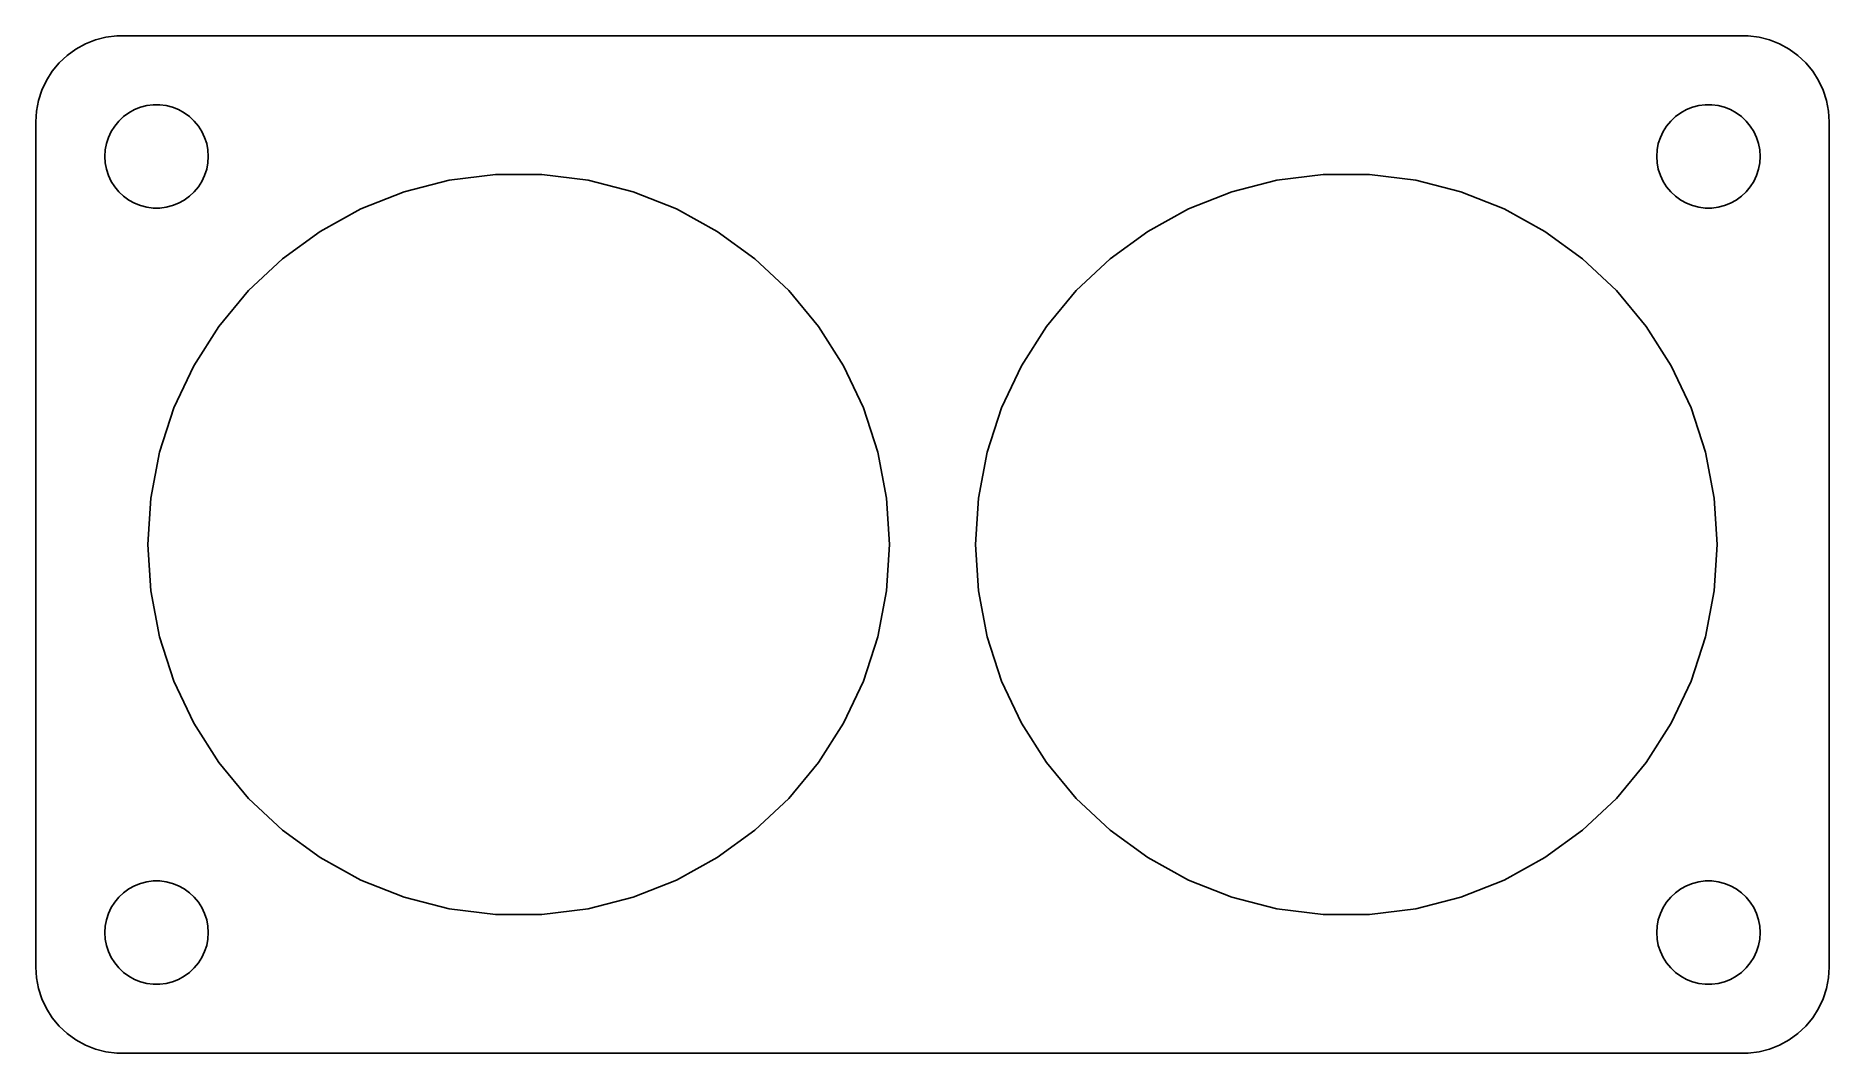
# Model space of a CAD drawing. Header units: metres. Extents: x -52 to 52, y -29 to 29.
import ezdxf

# ---------------------------------------------------------------- set-up
doc = ezdxf.new("R2010")
doc.units = ezdxf.units.M

msp = doc.modelspace()

# ---------------------------------------------------------------- linework, layer by layer
for p, q in [((-48.5451, 29.2553), (-49.1289, 29.0241)), ((-47.9369, 29.4114), (-48.5451, 29.2553)), ((-47.3139, 29.4901), (-47.9369, 29.4114)), ((47.3139, 29.4901), (-47.3139, 29.4901)), ((47.9369, 29.4114), (47.3139, 29.4901)), ((48.5451, 29.2553), (47.9369, 29.4114)), ((49.1289, 29.0241), (48.5451, 29.2553)), ((-50.1871, 28.3526), (-50.6448, 27.9227)), ((-49.6791, 28.7216), (-50.1871, 28.3526)), ((-49.1289, 29.0241), (-49.6791, 28.7216)), ((49.6791, 28.7216), (49.1289, 29.0241)), ((50.1871, 28.3526), (49.6791, 28.7216)), ((50.6448, 27.9227), (50.1871, 28.3526)), ((-51.0451, 27.4389), (-51.3815, 26.9088)), ((-50.6448, 27.9227), (-51.0451, 27.4389)), ((51.0451, 27.4389), (50.6448, 27.9227)), ((51.3815, 26.9088), (51.0451, 27.4389)), ((-51.6489, 26.3406), (-51.8429, 25.7434)), ((-51.3815, 26.9088), (-51.6489, 26.3406)), ((51.6489, 26.3406), (51.3815, 26.9088)), ((51.8429, 25.7434), (51.6489, 26.3406)), ((-51.9606, 25.1267), (-52, 24.5)), ((-51.8429, 25.7434), (-51.9606, 25.1267)), ((-46.9123, 24.8115), (-46.6075, 25.033)), ((-46.6075, 25.033), (-46.2773, 25.2145)), ((-46.2773, 25.2145), (-45.927, 25.3532)), ((-45.927, 25.3532), (-45.5621, 25.4469)), ((-45.5621, 25.4469), (-45.1884, 25.4941)), ((-45.1884, 25.4941), (-44.8116, 25.4941)), ((-44.8116, 25.4941), (-44.4379, 25.4469)), ((-44.4379, 25.4469), (-44.0729, 25.3532)), ((-44.0729, 25.3532), (-43.7227, 25.2145)), ((-43.7227, 25.2145), (-43.3925, 25.033)), ((-43.3925, 25.033), (-43.0877, 24.8115)), ((43.0877, 24.8115), (43.3925, 25.033)), ((43.3925, 25.033), (43.7227, 25.2145)), ((43.7227, 25.2145), (44.0729, 25.3532)), ((44.0729, 25.3532), (44.4379, 25.4469)), ((44.4379, 25.4469), (44.8116, 25.4941)), ((44.8116, 25.4941), (45.1884, 25.4941)), ((45.1884, 25.4941), (45.5621, 25.4469)), ((45.5621, 25.4469), (45.927, 25.3532)), ((45.927, 25.3532), (46.2773, 25.2145)), ((46.2773, 25.2145), (46.6075, 25.033)), ((46.6075, 25.033), (46.9123, 24.8115)), ((51.9606, 25.1267), (51.8429, 25.7434)), ((52, 24.5), (51.9606, 25.1267)), ((-52, 24.5), (-52, -24.5)), ((-47.7893, 23.6044), (-47.6289, 23.9453)), ((-47.6289, 23.9453), (-47.427, 24.2634)), ((-47.427, 24.2634), (-47.1869, 24.5536)), ((-47.1869, 24.5536), (-46.9123, 24.8115)), ((-43.0877, 24.8115), (-42.8131, 24.5536)), ((-42.8131, 24.5536), (-42.5729, 24.2634)), ((-42.5729, 24.2634), (-42.3711, 23.9453)), ((-42.3711, 23.9453), (-42.2107, 23.6044)), ((42.2107, 23.6044), (42.3711, 23.9453)), ((42.3711, 23.9453), (42.5729, 24.2634)), ((42.5729, 24.2634), (42.8131, 24.5536)), ((42.8131, 24.5536), (43.0877, 24.8115)), ((46.9123, 24.8115), (47.1869, 24.5536)), ((47.1869, 24.5536), (47.427, 24.2634)), ((47.427, 24.2634), (47.6289, 23.9453)), ((47.6289, 23.9453), (47.7893, 23.6044)), ((52, -24.5), (52, 24.5)), ((-47.9763, 22.876), (-47.9057, 23.2461)), ((-47.9057, 23.2461), (-47.7893, 23.6044)), ((-42.2107, 23.6044), (-42.0942, 23.2461)), ((-42.0942, 23.2461), (-42.0237, 22.876)), ((42.0237, 22.876), (42.0942, 23.2461)), ((42.0942, 23.2461), (42.2107, 23.6044)), ((47.7893, 23.6044), (47.9057, 23.2461)), ((47.9057, 23.2461), (47.9763, 22.876)), ((-48, 22.5), (-47.9763, 22.876)), ((-47.9763, 22.124), (-48, 22.5)), ((-47.9057, 21.7539), (-47.9763, 22.124)), ((-42.0237, 22.124), (-42.0942, 21.7539)), ((-42.0237, 22.876), (-42, 22.5)), ((-42, 22.5), (-42.0237, 22.124)), ((42, 22.5), (42.0237, 22.876)), ((42.0237, 22.124), (42, 22.5)), ((42.0942, 21.7539), (42.0237, 22.124)), ((47.9763, 22.124), (47.9057, 21.7539)), ((47.9763, 22.876), (48, 22.5)), ((48, 22.5), (47.9763, 22.124)), ((-47.7893, 21.3956), (-47.9057, 21.7539)), ((-47.6289, 21.0547), (-47.7893, 21.3956)), ((-47.427, 20.7366), (-47.6289, 21.0547)), ((-42.3711, 21.0547), (-42.5729, 20.7366)), ((-42.2107, 21.3956), (-42.3711, 21.0547)), ((-42.0942, 21.7539), (-42.2107, 21.3956)), ((-30.6439, 20.4477), (-28.0287, 21.1192)), ((-28.0287, 21.1192), (-25.35, 21.4576)), ((-25.35, 21.4576), (-22.65, 21.4576)), ((-22.65, 21.4576), (-19.9713, 21.1192)), ((-19.9713, 21.1192), (-17.3561, 20.4477)), ((17.3561, 20.4477), (19.9713, 21.1192)), ((19.9713, 21.1192), (22.65, 21.4576)), ((22.65, 21.4576), (25.35, 21.4576)), ((25.35, 21.4576), (28.0287, 21.1192)), ((28.0287, 21.1192), (30.6439, 20.4477)), ((42.2107, 21.3956), (42.0942, 21.7539)), ((42.3711, 21.0547), (42.2107, 21.3956)), ((42.5729, 20.7366), (42.3711, 21.0547)), ((47.6289, 21.0547), (47.427, 20.7366)), ((47.7893, 21.3956), (47.6289, 21.0547)), ((47.9057, 21.7539), (47.7893, 21.3956)), ((-47.1869, 20.4464), (-47.427, 20.7366)), ((-46.9123, 20.1884), (-47.1869, 20.4464)), ((-46.6075, 19.967), (-46.9123, 20.1884)), ((-46.2773, 19.7855), (-46.6075, 19.967)), ((-45.927, 19.6468), (-46.2773, 19.7855)), ((-43.7227, 19.7855), (-44.0729, 19.6468)), ((-43.3925, 19.967), (-43.7227, 19.7855)), ((-43.0877, 20.1884), (-43.3925, 19.967)), ((-42.8131, 20.4464), (-43.0877, 20.1884)), ((-42.5729, 20.7366), (-42.8131, 20.4464)), ((-33.1543, 19.4538), (-30.6439, 20.4477)), ((-17.3561, 20.4477), (-14.8457, 19.4538)), ((14.8457, 19.4538), (17.3561, 20.4477)), ((30.6439, 20.4477), (33.1543, 19.4538)), ((42.8131, 20.4464), (42.5729, 20.7366)), ((43.0877, 20.1884), (42.8131, 20.4464)), ((43.3925, 19.967), (43.0877, 20.1884)), ((43.7227, 19.7855), (43.3925, 19.967)), ((44.0729, 19.6468), (43.7227, 19.7855)), ((46.2773, 19.7855), (45.927, 19.6468)), ((46.6075, 19.967), (46.2773, 19.7855)), ((46.9123, 20.1884), (46.6075, 19.967)), ((47.1869, 20.4464), (46.9123, 20.1884)), ((47.427, 20.7366), (47.1869, 20.4464)), ((-45.5621, 19.5531), (-45.927, 19.6468)), ((-45.1884, 19.5059), (-45.5621, 19.5531)), ((-44.8116, 19.5059), (-45.1884, 19.5059)), ((-44.4379, 19.5531), (-44.8116, 19.5059)), ((-44.0729, 19.6468), (-44.4379, 19.5531)), ((-35.5203, 18.153), (-33.1543, 19.4538)), ((-14.8457, 19.4538), (-12.4797, 18.153)), ((12.4797, 18.153), (14.8457, 19.4538)), ((33.1543, 19.4538), (35.5203, 18.153)), ((44.4379, 19.5531), (44.0729, 19.6468)), ((44.8116, 19.5059), (44.4379, 19.5531)), ((45.1884, 19.5059), (44.8116, 19.5059)), ((45.5621, 19.5531), (45.1884, 19.5059)), ((45.927, 19.6468), (45.5621, 19.5531)), ((-37.7046, 16.566), (-35.5203, 18.153)), ((-12.4797, 18.153), (-10.2954, 16.566)), ((10.2954, 16.566), (12.4797, 18.153)), ((35.5203, 18.153), (37.7046, 16.566)), ((-39.6728, 14.7178), (-37.7046, 16.566)), ((-10.2954, 16.566), (-8.32716, 14.7178)), ((8.32716, 14.7178), (10.2954, 16.566)), ((37.7046, 16.566), (39.6728, 14.7178)), ((-41.3939, 12.6374), (-39.6728, 14.7178)), ((-8.32716, 14.7178), (-6.60612, 12.6374)), ((6.60612, 12.6374), (8.32716, 14.7178)), ((39.6728, 14.7178), (41.3939, 12.6374)), ((-42.8406, 10.3577), (-41.3939, 12.6374)), ((-6.60612, 12.6374), (-5.15939, 10.3577)), ((5.15939, 10.3577), (6.60612, 12.6374)), ((41.3939, 12.6374), (42.8406, 10.3577)), ((-43.9902, 7.91467), (-42.8406, 10.3577)), ((-5.15939, 10.3577), (-4.0098, 7.91467)), ((4.0098, 7.91467), (5.15939, 10.3577)), ((42.8406, 10.3577), (43.9902, 7.91467)), ((-44.8245, 5.34683), (-43.9902, 7.91467)), ((-4.0098, 7.91467), (-3.17546, 5.34683)), ((3.17546, 5.34683), (4.0098, 7.91467)), ((43.9902, 7.91467), (44.8245, 5.34683)), ((-45.3305, 2.69466), (-44.8245, 5.34683)), ((-3.17546, 5.34683), (-2.66953, 2.69466)), ((2.66953, 2.69466), (3.17546, 5.34683)), ((44.8245, 5.34683), (45.3305, 2.69466)), ((-45.5, 0), (-45.3305, 2.69466)), ((-2.66953, 2.69466), (-2.5, 0)), ((2.5, 0), (2.66953, 2.69466)), ((45.3305, 2.69466), (45.5, 0)), ((-45.3305, -2.69466), (-45.5, 0)), ((-2.5, 0), (-2.66953, -2.69466)), ((2.66953, -2.69466), (2.5, 0)), ((45.5, 0), (45.3305, -2.69466)), ((-44.8245, -5.34683), (-45.3305, -2.69466)), ((-2.66953, -2.69466), (-3.17546, -5.34683)), ((3.17546, -5.34683), (2.66953, -2.69466)), ((45.3305, -2.69466), (44.8245, -5.34683)), ((-43.9902, -7.91467), (-44.8245, -5.34683)), ((-3.17546, -5.34683), (-4.0098, -7.91467)), ((4.0098, -7.91467), (3.17546, -5.34683)), ((44.8245, -5.34683), (43.9902, -7.91467)), ((-42.8406, -10.3577), (-43.9902, -7.91467)), ((-4.0098, -7.91467), (-5.15939, -10.3577)), ((5.15939, -10.3577), (4.0098, -7.91467)), ((43.9902, -7.91467), (42.8406, -10.3577)), ((-41.3939, -12.6374), (-42.8406, -10.3577)), ((-5.15939, -10.3577), (-6.60612, -12.6374)), ((6.60612, -12.6374), (5.15939, -10.3577)), ((42.8406, -10.3577), (41.3939, -12.6374)), ((-39.6728, -14.7178), (-41.3939, -12.6374)), ((-6.60612, -12.6374), (-8.32716, -14.7178)), ((8.32716, -14.7178), (6.60612, -12.6374)), ((41.3939, -12.6374), (39.6728, -14.7178)), ((-37.7046, -16.566), (-39.6728, -14.7178)), ((-8.32716, -14.7178), (-10.2954, -16.566)), ((10.2954, -16.566), (8.32716, -14.7178)), ((39.6728, -14.7178), (37.7046, -16.566)), ((-35.5203, -18.153), (-37.7046, -16.566)), ((-10.2954, -16.566), (-12.4797, -18.153)), ((12.4797, -18.153), (10.2954, -16.566)), ((37.7046, -16.566), (35.5203, -18.153)), ((-33.1543, -19.4538), (-35.5203, -18.153)), ((-12.4797, -18.153), (-14.8457, -19.4538)), ((14.8457, -19.4538), (12.4797, -18.153)), ((35.5203, -18.153), (33.1543, -19.4538)), ((-46.2773, -19.7855), (-45.927, -19.6468)), ((-45.927, -19.6468), (-45.5621, -19.5531)), ((-45.5621, -19.5531), (-45.1884, -19.5059)), ((-45.1884, -19.5059), (-44.8116, -19.5059)), ((-44.8116, -19.5059), (-44.4379, -19.5531)), ((-44.4379, -19.5531), (-44.0729, -19.6468)), ((-44.0729, -19.6468), (-43.7227, -19.7855)), ((-30.6439, -20.4477), (-33.1543, -19.4538)), ((-14.8457, -19.4538), (-17.3561, -20.4477)), ((17.3561, -20.4477), (14.8457, -19.4538)), ((33.1543, -19.4538), (30.6439, -20.4477)), ((43.7227, -19.7855), (44.0729, -19.6468)), ((44.0729, -19.6468), (44.4379, -19.5531)), ((44.4379, -19.5531), (44.8116, -19.5059)), ((44.8116, -19.5059), (45.1884, -19.5059)), ((45.1884, -19.5059), (45.5621, -19.5531)), ((45.5621, -19.5531), (45.927, -19.6468)), ((45.927, -19.6468), (46.2773, -19.7855)), ((-47.6289, -21.0547), (-47.427, -20.7366)), ((-47.427, -20.7366), (-47.1869, -20.4464)), ((-47.1869, -20.4464), (-46.9123, -20.1884)), ((-46.9123, -20.1884), (-46.6075, -19.967)), ((-46.6075, -19.967), (-46.2773, -19.7855)), ((-43.7227, -19.7855), (-43.3925, -19.967)), ((-43.3925, -19.967), (-43.0877, -20.1884)), ((-43.0877, -20.1884), (-42.8131, -20.4464)), ((-42.8131, -20.4464), (-42.5729, -20.7366)), ((-42.5729, -20.7366), (-42.3711, -21.0547)), ((-28.0287, -21.1192), (-30.6439, -20.4477)), ((-17.3561, -20.4477), (-19.9713, -21.1192)), ((19.9713, -21.1192), (17.3561, -20.4477)), ((30.6439, -20.4477), (28.0287, -21.1192)), ((42.3711, -21.0547), (42.5729, -20.7366)), ((42.5729, -20.7366), (42.8131, -20.4464)), ((42.8131, -20.4464), (43.0877, -20.1884)), ((43.0877, -20.1884), (43.3925, -19.967)), ((43.3925, -19.967), (43.7227, -19.7855)), ((46.2773, -19.7855), (46.6075, -19.967)), ((46.6075, -19.967), (46.9123, -20.1884)), ((46.9123, -20.1884), (47.1869, -20.4464)), ((47.1869, -20.4464), (47.427, -20.7366)), ((47.427, -20.7366), (47.6289, -21.0547)), ((-47.9763, -22.124), (-47.9057, -21.7539)), ((-47.9057, -21.7539), (-47.7893, -21.3956)), ((-47.7893, -21.3956), (-47.6289, -21.0547)), ((-42.3711, -21.0547), (-42.2107, -21.3956)), ((-42.2107, -21.3956), (-42.0942, -21.7539)), ((-42.0942, -21.7539), (-42.0237, -22.124)), ((-25.35, -21.4576), (-28.0287, -21.1192)), ((-22.65, -21.4576), (-25.35, -21.4576)), ((-19.9713, -21.1192), (-22.65, -21.4576)), ((22.65, -21.4576), (19.9713, -21.1192)), ((25.35, -21.4576), (22.65, -21.4576)), ((28.0287, -21.1192), (25.35, -21.4576)), ((42.0237, -22.124), (42.0942, -21.7539)), ((42.0942, -21.7539), (42.2107, -21.3956)), ((42.2107, -21.3956), (42.3711, -21.0547)), ((47.6289, -21.0547), (47.7893, -21.3956)), ((47.7893, -21.3956), (47.9057, -21.7539)), ((47.9057, -21.7539), (47.9763, -22.124)), ((-48, -22.5), (-47.9763, -22.124)), ((-47.9763, -22.876), (-48, -22.5)), ((-47.9057, -23.2461), (-47.9763, -22.876)), ((-42.0237, -22.876), (-42.0942, -23.2461)), ((-42.0237, -22.124), (-42, -22.5)), ((-42, -22.5), (-42.0237, -22.876)), ((42, -22.5), (42.0237, -22.124)), ((42.0237, -22.876), (42, -22.5)), ((42.0942, -23.2461), (42.0237, -22.876)), ((47.9763, -22.876), (47.9057, -23.2461)), ((47.9763, -22.124), (48, -22.5)), ((48, -22.5), (47.9763, -22.876)), ((-47.7893, -23.6044), (-47.9057, -23.2461)), ((-47.6289, -23.9453), (-47.7893, -23.6044)), ((-42.2107, -23.6044), (-42.3711, -23.9453)), ((-42.0942, -23.2461), (-42.2107, -23.6044)), ((42.2107, -23.6044), (42.0942, -23.2461)), ((42.3711, -23.9453), (42.2107, -23.6044)), ((47.7893, -23.6044), (47.6289, -23.9453)), ((47.9057, -23.2461), (47.7893, -23.6044)), ((-52, -24.5), (-51.9606, -25.1267)), ((-47.427, -24.2634), (-47.6289, -23.9453)), ((-47.1869, -24.5536), (-47.427, -24.2634)), ((-46.9123, -24.8115), (-47.1869, -24.5536)), ((-46.6075, -25.033), (-46.9123, -24.8115)), ((-43.0877, -24.8115), (-43.3925, -25.033)), ((-42.8131, -24.5536), (-43.0877, -24.8115)), ((-42.5729, -24.2634), (-42.8131, -24.5536)), ((-42.3711, -23.9453), (-42.5729, -24.2634)), ((42.5729, -24.2634), (42.3711, -23.9453)), ((42.8131, -24.5536), (42.5729, -24.2634)), ((43.0877, -24.8115), (42.8131, -24.5536)), ((43.3925, -25.033), (43.0877, -24.8115)), ((46.9123, -24.8115), (46.6075, -25.033)), ((47.1869, -24.5536), (46.9123, -24.8115)), ((47.427, -24.2634), (47.1869, -24.5536)), ((47.6289, -23.9453), (47.427, -24.2634)), ((51.9606, -25.1267), (52, -24.5)), ((-51.9606, -25.1267), (-51.8429, -25.7434)), ((-51.8429, -25.7434), (-51.6489, -26.3406)), ((-46.2773, -25.2145), (-46.6075, -25.033)), ((-45.927, -25.3532), (-46.2773, -25.2145)), ((-45.5621, -25.4469), (-45.927, -25.3532)), ((-45.1884, -25.4941), (-45.5621, -25.4469)), ((-44.8116, -25.4941), (-45.1884, -25.4941)), ((-44.4379, -25.4469), (-44.8116, -25.4941)), ((-44.0729, -25.3532), (-44.4379, -25.4469)), ((-43.7227, -25.2145), (-44.0729, -25.3532)), ((-43.3925, -25.033), (-43.7227, -25.2145)), ((43.7227, -25.2145), (43.3925, -25.033)), ((44.0729, -25.3532), (43.7227, -25.2145)), ((44.4379, -25.4469), (44.0729, -25.3532)), ((44.8116, -25.4941), (44.4379, -25.4469)), ((45.1884, -25.4941), (44.8116, -25.4941)), ((45.5621, -25.4469), (45.1884, -25.4941)), ((45.927, -25.3532), (45.5621, -25.4469)), ((46.2773, -25.2145), (45.927, -25.3532)), ((46.6075, -25.033), (46.2773, -25.2145)), ((51.6489, -26.3406), (51.8429, -25.7434)), ((51.8429, -25.7434), (51.9606, -25.1267)), ((-51.6489, -26.3406), (-51.3815, -26.9088)), ((-51.3815, -26.9088), (-51.0451, -27.4389)), ((51.0451, -27.4389), (51.3815, -26.9088)), ((51.3815, -26.9088), (51.6489, -26.3406)), ((-51.0451, -27.4389), (-50.6448, -27.9227)), ((-50.6448, -27.9227), (-50.1871, -28.3526)), ((50.1871, -28.3526), (50.6448, -27.9227)), ((50.6448, -27.9227), (51.0451, -27.4389)), ((-50.1871, -28.3526), (-49.6791, -28.7216)), ((-49.6791, -28.7216), (-49.1289, -29.0241)), ((-49.1289, -29.0241), (-48.5451, -29.2553)), ((48.5451, -29.2553), (49.1289, -29.0241)), ((49.1289, -29.0241), (49.6791, -28.7216)), ((49.6791, -28.7216), (50.1871, -28.3526)), ((-48.5451, -29.2553), (-47.9369, -29.4114)), ((-47.9369, -29.4114), (-47.3139, -29.4901)), ((-47.3139, -29.4901), (47.3139, -29.4901)), ((47.3139, -29.4901), (47.9369, -29.4114)), ((47.9369, -29.4114), (48.5451, -29.2553))]:
    msp.add_line(p, q)

doc.saveas('drawing.dxf')
